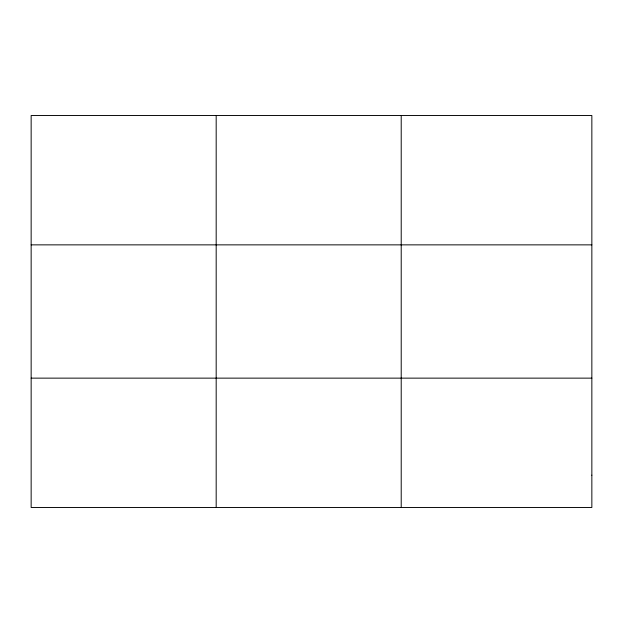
<?xml version="1.0" encoding="UTF-8"?>
<svg xmlns="http://www.w3.org/2000/svg" width="623" height="623" viewBox="0 0 623 623"><rect width="100%" height="100%" fill="white"/><g stroke="black" fill="none" stroke-linecap="round" stroke-linejoin="round"><path stroke-width="0.93" d="M216.181 115.504L216.181 507.496M401.212 115.504L401.212 507.496M31.15 244.862L591.85 244.862M31.15 378.138L591.85 378.138M591.85 475.154L591.85 507.496L31.15 507.496L31.15 115.504L591.85 115.504L591.85 475.154"/></g></svg>
